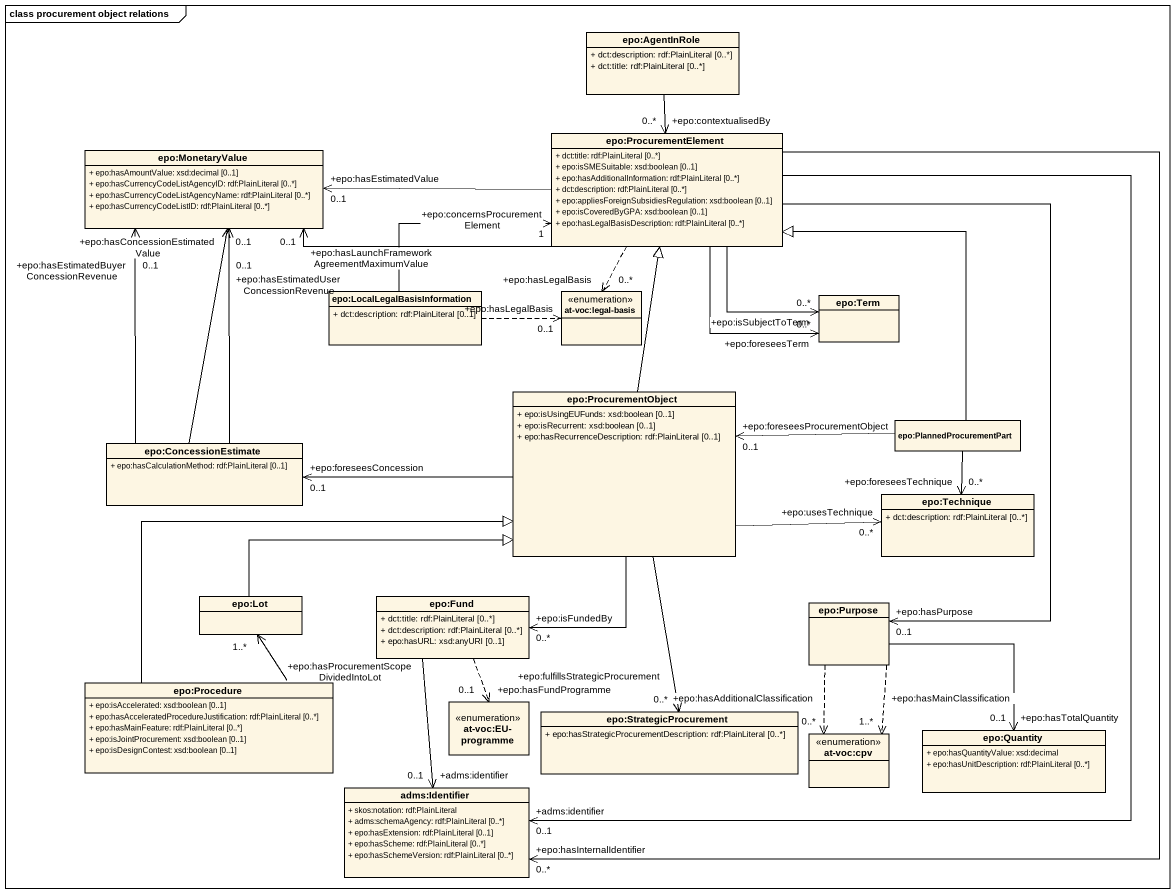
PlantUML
@startuml
mainframe class procurement object relations
hide circle
hide empty members
skinparam classAttributeIconSize 0
class "epo:AgentInRole" as epo_AgentInRole {
  + dct:description: rdf:PlainLiteral [0..*]
  + dct:title: rdf:PlainLiteral [0..*]
}
class "epo:MonetaryValue" as epo_MonetaryValue {
  + epo:hasAmountValue: xsd:decimal [0..1]
  + epo:hasCurrencyCodeListAgencyID: rdf:PlainLiteral [0..*]
  + epo:hasCurrencyCodeListAgencyName: rdf:PlainLiteral [0..*]
  + epo:hasCurrencyCodeListID: rdf:PlainLiteral [0..*]
}
class "epo:ProcurementElement" as epo_ProcurementElement {
  + dct:title: rdf:PlainLiteral [0..*]
  + epo:isSMESuitable: xsd:boolean [0..1]
  + epo:hasAdditionalInformation: rdf:PlainLiteral [0..*]
  + dct:description: rdf:PlainLiteral [0..*]
  + epo:appliesForeignSubsidiesRegulation: xsd:boolean [0..1]
  + epo:isCoveredByGPA: xsd:boolean [0..1]
  + epo:hasLegalBasisDescription: rdf:PlainLiteral [0..*]
}
class "epo:LocalLegalBasisInformation" as epo_LocalLegalBasisInformati {
  + dct:description: rdf:PlainLiteral [0..1]
}
enum "at-voc:legal-basis" as at_voc_legal_basis
class "epo:Term" as epo_Term
class "epo:ProcurementObject" as epo_ProcurementObject {
  + epo:isUsingEUFunds: xsd:boolean [0..1]
  + epo:isRecurrent: xsd:boolean [0..1]
  + epo:hasRecurrenceDescription: rdf:PlainLiteral [0..1]
}
class "epo:PlannedProcurementPart" as epo_PlannedProcurementPart
class "epo:ConcessionEstimate" as epo_ConcessionEstimate {
  + epo:hasCalculationMethod: rdf:PlainLiteral [0..1]
}
class "epo:Technique" as epo_Technique {
  + dct:description: rdf:PlainLiteral [0..*]
}
class "epo:Lot" as epo_Lot
class "epo:Fund" as epo_Fund {
  + dct:title: rdf:PlainLiteral [0..*]
  + dct:description: rdf:PlainLiteral [0..*]
  + epo:hasURL: xsd:anyURI [0..1]
}
class "epo:Purpose" as epo_Purpose
class "epo:Procedure" as epo_Procedure {
  + epo:isAccelerated: xsd:boolean [0..1]
  + epo:hasAcceleratedProcedureJustification: rdf:PlainLiteral [0..*]
  + epo:hasMainFeature: rdf:PlainLiteral [0..*]
  + epo:isJointProcurement: xsd:boolean [0..1]
  + epo:isDesignContest: xsd:boolean [0..1]
}
enum "at-voc:EU-programme" as at_voc_EU_programme
class "epo:StrategicProcurement" as epo_StrategicProcurement {
  + epo:hasStrategicProcurementDescription: rdf:PlainLiteral [0..*]
}
enum "at-voc:cpv" as at_voc_cpv
class "epo:Quantity" as epo_Quantity {
  + epo:hasQuantityValue: xsd:decimal
  + epo:hasUnitDescription: rdf:PlainLiteral [0..*]
}
class "adms:Identifier" as adms_Identifier {
  + skos:notation: rdf:PlainLiteral
  + adms:schemaAgency: rdf:PlainLiteral [0..*]
  + epo:hasExtension: rdf:PlainLiteral [0..1]
  + epo:hasScheme: rdf:PlainLiteral [0..*]
  + epo:hasSchemeVersion: rdf:PlainLiteral [0..*]
}
epo_AgentInRole --> "+epo:contextualisedBy\n0..*" epo_ProcurementElement
epo_ProcurementElement -left-> "+epo:hasLaunchFrameworkAgreementMaximumValue\n0..1" epo_MonetaryValue
epo_ProcurementElement -left-> "+epo:hasEstimatedValue\n0..1" epo_MonetaryValue
epo_ProcurementElement ..> "+epo:hasLegalBasis\n0..*" at_voc_legal_basis
epo_ProcurementElement --> "+epo:isSubjectToTerm\n0..*" epo_Term
epo_ProcurementElement --> "+epo:foreseesTerm\n0..*" epo_Term
epo_ProcurementElement --> "+epo:hasPurpose\n0..1" epo_Purpose
epo_ProcurementElement --> "+epo:hasInternalIdentifier\n0..*" adms_Identifier
epo_ProcurementElement --> "+adms:identifier\n0..1" adms_Identifier
epo_LocalLegalBasisInformati -right-> "+epo:concernsProcurementElement\n1" epo_ProcurementElement
epo_LocalLegalBasisInformati .right.> "+epo:hasLegalBasis\n0..1" at_voc_legal_basis
epo_ProcurementObject -up-|> epo_ProcurementElement
epo_ProcurementObject -left-> "+epo:foreseesConcession\n0..1" epo_ConcessionEstimate
epo_ProcurementObject -right-> "+epo:usesTechnique\n0..*" epo_Technique
epo_ProcurementObject --> "+epo:isFundedBy\n0..*" epo_Fund
epo_ProcurementObject --> "+epo:fulfillsStrategicProcurement\n0..*" epo_StrategicProcurement
epo_PlannedProcurementPart -up-|> epo_ProcurementElement
epo_PlannedProcurementPart -left-> "+epo:foreseesProcurementObject\n0..1" epo_ProcurementObject
epo_PlannedProcurementPart --> "+epo:foreseesTechnique\n0..*" epo_Technique
epo_ConcessionEstimate -up-> "+epo:hasConcessionEstimatedValue\n0..1" epo_MonetaryValue
epo_ConcessionEstimate -up-> "+epo:hasEstimatedUserConcessionRevenue\n0..1" epo_MonetaryValue
epo_ConcessionEstimate -up-> "+epo:hasEstimatedBuyerConcessionRevenue\n0..1" epo_MonetaryValue
epo_Lot -right-|> epo_ProcurementObject
epo_Fund ..> "+epo:hasFundProgramme\n0..1" at_voc_EU_programme
epo_Fund --> "+adms:identifier\n0..1" adms_Identifier
epo_Purpose ..> "+epo:hasMainClassification\n1..*" at_voc_cpv
epo_Purpose ..> "+epo:hasAdditionalClassification\n0..*" at_voc_cpv
epo_Purpose --> "+epo:hasTotalQuantity\n0..1" epo_Quantity
epo_Procedure -up-|> epo_ProcurementObject
epo_Procedure -up-> "+epo:hasProcurementScopeDividedIntoLot\n1..*" epo_Lot
@enduml
